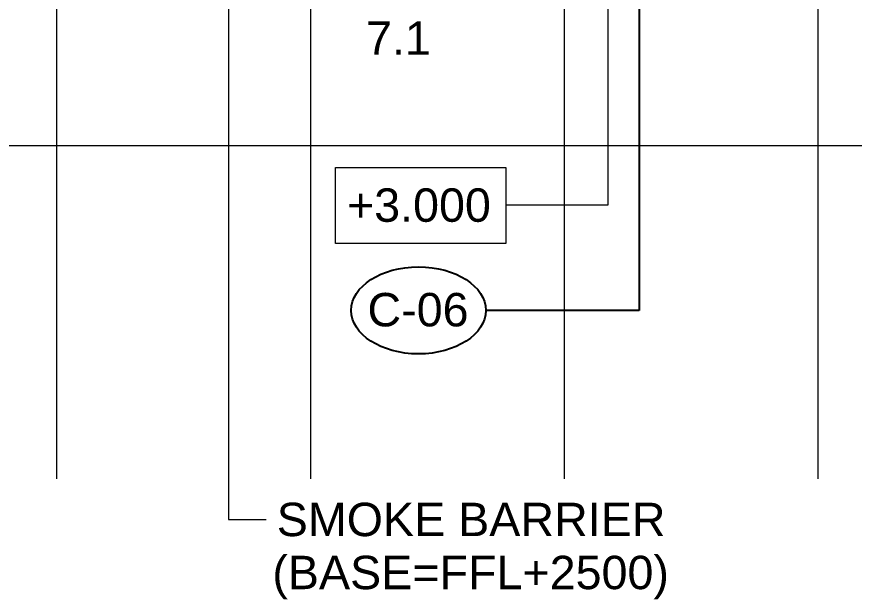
# Model space of a CAD drawing. Header units: millimetres. Extents: x -962357 to -591296, y -195428 to 59420.
# Drawn here: x -803488 to -765863, y -36146 to -9995 of the extents above; entities that cross this region are included whole.
import ezdxf

# ---------------------------------------------------------------- set-up
doc = ezdxf.new("R2010")
doc.units = ezdxf.units.MM
doc.linetypes.add('DPA_Grid _ Level 100', pattern=[10, 5.5, -1.6, 1.3, -1.6])
for name, color, linetype, lineweight in [('A-ANNO-NOTE', 3, 'Continuous', 25), ('A-ROOM-IDEN', 3, 'Continuous', 25), ('G-ANNO-TEXT', 3, 'Continuous', 9), ('S-GRID', 251, 'Continuous', 9)]:
    doc.layers.add(name, color=color, linetype=linetype, lineweight=lineweight)
doc.styles.add('Arial_1', font='arial.ttf', dxfattribs={"height": 1500})

# ---------------------------------------------------------------- blocks, each defined once
blk = doc.blocks.new('Ceiling Tags - Ceiling Tags-9510765-4180-01 LOWER PLATFORM LEVEL - REFLECTED CEILING PLAN')
at = {"layer": 'A-ANNO-NOTE'}
blk.add_ellipse((0, 0), major_axis=(6.049, 0), ratio=0.646436, dxfattribs=at)
blk = doc.blocks.new('C-1-PP19-AR-4180-01-B_20250908-040939_EXDOWNLIGHT')
at = {"layer": 'A-ANNO-NOTE', "xscale": 500, "yscale": 500, "zscale": 500}
blk.add_blockref('Ceiling Tags - Ceiling Tags-9510765-4180-01 LOWER PLATFORM LEVEL - REFLECTED CEILING PLAN', (-40759, -26757), dxfattribs=at)

msp = doc.modelspace()

# ---------------------------------------------------------------- linework, layer by layer
at = {"layer": 'A-ANNO-NOTE'}
for p, q in [((-775529.4, 3774.1), (-775529.4, -23176.8)), ((-775529.4, -23176.8), (-782412.8, -23176.8))]:
    msp.add_line(p, q, dxfattribs=at)
at = {"layer": 'G-ANNO-TEXT', "color": 250}
for p, q in [((-793971.8, 3583), (-793971.8, -32563.5)), ((-776932.9, 3562.2), (-776932.9, -18450.6)), ((-776932.9, -18450.6), (-781522.6, -18450.6)), ((-793971.8, -32563.5), (-793281.9, -32563.5)), ((-793281.9, -32563.5), (-792289.7, -32563.5))]:
    msp.add_line(p, q, dxfattribs=at)
at = {"layer": 'G-ANNO-TEXT', "color": 250, "flags": 128}
msp.add_lwpolyline([(-789169.6, -16766.4), (-781522.6, -16766.4), (-781522.6, -20178.4), (-789169.6, -20178.4)], close=True, dxfattribs=at)
at = {"layer": 'S-GRID', "linetype": 'DPA_Grid _ Level 100'}
for p, q in [((-801680, -30741.3), (-801680, 54920.2)), ((-790280, -30741.3), (-790280, 54920.2)), ((-778880, -30741.3), (-778880, 54920.2)), ((-767480, -30741.3), (-767480, 54920.2)), ((-602984.2, -15795), (-957857, -15795))]:
    msp.add_line(p, q, dxfattribs=at)

# ---------------------------------------------------------------- block references
msp.add_blockref('C-1-PP19-AR-4180-01-B_20250908-040939_EXDOWNLIGHT', (-744680, 3580))

# ---------------------------------------------------------------- texts
at = {"layer": 'A-ANNO-NOTE', "lineweight": 9, "insert": (-787731.4, -22395.7), "char_height": 1500, "width": 5571.728, "attachment_point": 1, "style": 'Arial_1'}
msp.add_mtext('C-06', dxfattribs=at)
at = {"layer": 'A-ROOM-IDEN', "lineweight": 9, "insert": (-787796, -10204.4), "char_height": 1500, "width": 3607.594, "attachment_point": 1, "style": 'Arial_1'}
msp.add_mtext('7.1', dxfattribs=at)
at = {"layer": 'G-ANNO-TEXT', "color": 7, "char_height": 1500, "attachment_point": 1, "style": 'Arial_1'}
for s, insert, width in [('+3.000', (-788653.6, -17700.6), 7976.791), ('SMOKE BARRIER', (-791806.9, -31813.5), 21445.141), ('(BASE=FFL+2500)', (-792005.3, -34194.7), 21886.069)]:
    msp.add_mtext(s, dxfattribs=dict(at, insert=insert, width=width))

doc.saveas('drawing.dxf')
